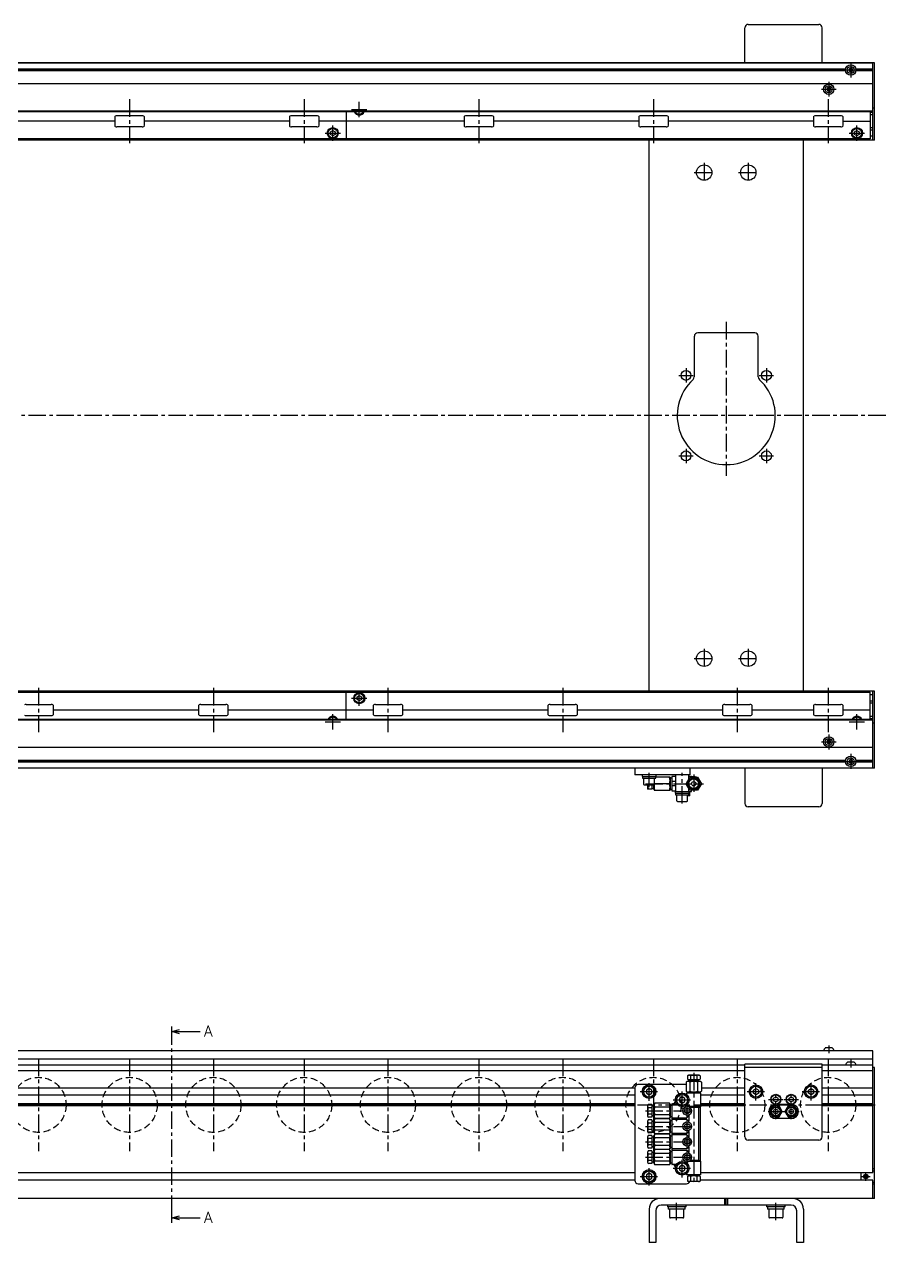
# Model space of a CAD drawing. Extents: x -10 to 4600, y -8 to 1151.
# Drawn here: x 3011 to 3793, y 28 to 1133 of the extents above; entities that cross this region are included whole.
import ezdxf

# ---------------------------------------------------------------- set-up
doc = ezdxf.new("R2010")
doc.units = 0
doc.header["$LTSCALE"] = 0.5
doc.linetypes.add('CENTER', pattern=[50.8, 31.75, -6.35, 6.35, -6.35])
doc.linetypes.add('DASHED', pattern=[19.05, 12.7, -6.35])
for name, color, linetype in [('MSM_CENTER', 1, 'CENTER'), ('MSM_CONTINUOUS', 7, 'CONTINUOUS'), ('MSM_DASHED', 4, 'DASHED'), ('MSM_PART_NUMBER', 7, 'CONTINUOUS')]:
    doc.layers.add(name, color=color, linetype=linetype)
doc.styles.get("Standard").update_dxf_attribs({"font": 'txt.shx', "height": 10, "bigfont": 'bigfont.shx'})

# ---------------------------------------------------------------- blocks, each defined once
blk = doc.blocks.new('*U88')
at = {"layer": 'MSM_PART_NUMBER'}
blk.add_text('A', height=10, dxfattribs=at).set_placement((3174.3, 214.9))
blk = doc.blocks.new('*U89')
at = {"layer": 'MSM_PART_NUMBER'}
blk.add_text('A', height=10, dxfattribs=at).set_placement((3174.3, 45.9))

msp = doc.modelspace()

# ---------------------------------------------------------------- linework, layer by layer
at = {"layer": 'MSM_CENTER'}
for p, q in [((3761.2, 1098.8), (3761.2, 1085.3)), ((3754.5, 1092), (3768, 1092)), ((3734.5, 1074.5), (3748, 1074.5)), ((3741.2, 1081.3), (3741.2, 1067.8)), ((3106.8, 1065.5), (3106.8, 1025.5)), ((3265.2, 1065.5), (3265.2, 1025.5)), ((3315.2, 1049.2), (3315.2, 1063.2)), ((3423.8, 1065.5), (3423.8, 1025.5)), ((3582.2, 1065.5), (3582.2, 1025.5)), ((3740.7, 1065.5), (3740.7, 1025.5)), ((3308.2, 1056.2), (3322.2, 1056.2)), ((3291.2, 1027.7), (3291.2, 1041.7)), ((3766.8, 1027.7), (3766.8, 1041.7)), ((3284.2, 1034.7), (3298.2, 1034.7)), ((3759.7, 1034.7), (3773.8, 1034.7)), ((3628.2, 1007.9), (3628.2, 989.9)), ((3668.2, 1007.9), (3668.2, 989.9)), ((3619.2, 998.9), (3637.2, 998.9)), ((3659.2, 998.9), (3677.2, 998.9)), ((3648.2, 863.4), (3648.2, 723.9)), ((3611.7, 821.4), (3611.7, 808.4)), ((3684.7, 821.4), (3684.7, 808.4)), ((3605.2, 814.9), (3618.2, 814.9)), ((3678.2, 814.9), (3691.2, 814.9)), ((3792.9, 778.4), (359.7, 778.4)), ((3605.2, 741.9), (3618.2, 741.9)), ((3611.7, 748.4), (3611.7, 735.4)), ((3678.2, 741.9), (3691.2, 741.9)), ((3684.7, 748.4), (3684.7, 735.4)), ((3628.2, 566.9), (3628.2, 548.9)), ((3668.2, 566.9), (3668.2, 548.9)), ((3619.2, 557.9), (3637.2, 557.9)), ((3659.2, 557.9), (3677.2, 557.9)), ((3024.2, 531.3), (3024.2, 491.3)), ((3182.8, 531.3), (3182.8, 491.3)), ((3341.2, 531.3), (3341.2, 491.3)), ((3499.8, 531.3), (3499.8, 491.3)), ((3658.2, 531.3), (3658.2, 491.3)), ((3740.7, 531.3), (3740.7, 491.3)), ((3308.2, 522), (3322.2, 522)), ((3315.2, 515), (3315.2, 529)), ((3284.2, 500.5), (3298.2, 500.5)), ((3291.2, 493.5), (3291.2, 507.5)), ((3759.7, 500.5), (3773.8, 500.5)), ((3766.8, 493.5), (3766.8, 507.5)), ((3741.2, 489), (3741.2, 475.5)), ((3734.5, 482.3), (3748, 482.3)), ((3754.5, 464.7), (3768, 464.7)), ((3761.2, 471.5), (3761.2, 458)), ((3578.2, 441.3), (3578.2, 454.4)), ((3608.2, 426.3), (3608.2, 454.4)), ((3574.8, 444.4), (3627.7, 444.4)), ((3618.7, 452.9), (3618.7, 435.9)), ((3145.2, 55), (3145.2, 215)), ((3741.2, 206.8), (3741.2, 200)), ((3024.2, 195), (3024.2, 111)), ((3106.8, 195), (3106.8, 111)), ((3182.8, 195), (3182.8, 111)), ((3265.2, 195), (3265.2, 111)), ((3341.2, 195), (3341.2, 111)), ((3423.8, 195), (3423.8, 111)), ((3499.8, 195), (3499.8, 111)), ((3582.2, 195), (3582.2, 111)), ((3658.2, 195), (3658.2, 111)), ((3740.7, 195), (3740.7, 111)), ((3761.2, 193.8), (3761.2, 187)), ((3618.7, 182), (3618.7, 81.5)), ((3578.2, 156.7), (3578.2, 173.3)), ((3675.2, 156.9), (3675.2, 173.1)), ((3725.2, 156.9), (3725.2, 173.1)), ((3570, 165), (3586.5, 165)), ((3600, 157.5), (3616.5, 157.5)), ((3608.2, 149.2), (3608.2, 165.8)), ((3667.1, 165), (3683.4, 165)), ((3686.7, 158), (3699.8, 158)), ((3693.2, 140), (3693.2, 164.6)), ((3700.7, 158), (3713.8, 158)), ((3707.2, 140), (3707.2, 164.6)), ((3717.1, 165), (3733.4, 165)), ((367.2, 153), (3783.3, 153)), ((3574.8, 147.5), (3618.7, 147.5)), ((3612.8, 141.5), (3612.8, 153.5)), ((3686.2, 147), (3714.3, 147)), ((3574.8, 133.5), (3618.7, 133.5)), ((3612.8, 127.5), (3612.8, 139.5)), ((3612.8, 113.5), (3612.8, 125.5)), ((3574.8, 119.5), (3618.7, 119.5)), ((3612.8, 99.5), (3612.8, 111.5)), ((3574.8, 105.5), (3618.7, 105.5)), ((3608.2, 87.2), (3608.2, 103.8)), ((3578.2, 79.7), (3578.2, 96.3)), ((3600, 95.5), (3616.5, 95.5)), ((3774.9, 84), (3774.9, 92)), ((3570, 88), (3586.5, 88)), ((3770.9, 88), (3778.9, 88)), ((3603.2, 48.4), (3603.2, 64)), ((3693.2, 48.4), (3693.2, 64))]:
    msp.add_line(p, q, dxfattribs=at)
at = {"layer": 'MSM_CONTINUOUS'}
for p, q in [((3665.2, 1098.4), (3665.2, 1130.4)), ((3668.2, 1133.4), (3732.2, 1133.4)), ((3735.2, 1098.4), (3735.2, 1130.4)), ((3782.8, 1098.4), (370.6, 1098.4)), ((3781.2, 1098.3), (372.2, 1098.3)), ((3781.2, 1028.4), (3781.2, 1098.4)), ((3782.8, 1028.4), (3782.8, 1098.4)), ((3756.6, 1092.9), (396.9, 1092.9)), ((3756.6, 1091.2), (396.9, 1091.2)), ((3756.5, 1092), (397, 1092)), ((3761.2, 1093.8), (3759.7, 1092.9)), ((3759.7, 1092.9), (3759.7, 1091.2)), ((3759.7, 1091.2), (3761.2, 1090.3)), ((3762.8, 1092.9), (3761.2, 1093.8)), ((3761.2, 1090.3), (3762.8, 1091.2)), ((3762.8, 1091.2), (3762.8, 1092.9)), ((3781.2, 1092.9), (3765.9, 1092.9)), ((3781.2, 1091.2), (3765.9, 1091.2)), ((3781.2, 1092), (3766, 1092)), ((3781.2, 1079.5), (372.2, 1079.5)), ((3740.4, 1076), (3739.5, 1074.5)), ((3739.5, 1074.5), (3740.4, 1073)), ((3740.4, 1076), (3742.1, 1076)), ((3740.4, 1073), (3742.1, 1073)), ((3743, 1074.5), (3742.1, 1076)), ((3742.1, 1073), (3743, 1074.5)), ((3781.2, 1054.1), (372.2, 1054.1)), ((3781.2, 1054.5), (422.2, 1054.5)), ((3118.2, 1050.5), (3095.3, 1050.5)), ((3276.7, 1050.5), (3253.8, 1050.5)), ((3303.2, 1054.1), (3303.2, 1029.4)), ((3315.2, 1053.9), (3314.9, 1054.1)), ((3315.6, 1054.1), (3315.2, 1053.9)), ((3435.2, 1050.5), (3412.3, 1050.5)), ((3593.7, 1050.5), (3570.8, 1050.5)), ((3752.2, 1050.5), (3729.3, 1050.5)), ((3778.8, 1054.1), (3778.8, 1029.4)), ((3781.2, 1053.4), (3778.8, 1053.4)), ((3781.2, 1051.4), (3778.8, 1051.4)), ((3782.8, 1057.4), (3781.2, 1057.4)), ((3093.3, 1045.5), (2961.7, 1045.5)), ((3093.3, 1049.5), (3093.3, 1041.5)), ((3118.2, 1040.5), (3095.3, 1040.5)), ((3120.2, 1041.5), (3120.2, 1049.5)), ((3251.8, 1045.5), (3120.2, 1045.5)), ((3251.8, 1049.5), (3251.8, 1041.5)), ((3276.7, 1040.5), (3253.8, 1040.5)), ((3278.7, 1041.5), (3278.7, 1049.5)), ((3410.3, 1045.5), (3278.7, 1045.5)), ((3410.3, 1049.5), (3410.3, 1041.5)), ((3435.2, 1040.5), (3412.3, 1040.5)), ((3437.2, 1041.5), (3437.2, 1049.5)), ((3568.8, 1045.5), (3437.2, 1045.5)), ((3568.8, 1049.5), (3568.8, 1041.5)), ((3593.7, 1040.5), (3570.8, 1040.5)), ((3595.7, 1041.5), (3595.7, 1049.5)), ((3727.3, 1045.5), (3595.7, 1045.5)), ((3727.3, 1049.5), (3727.3, 1041.5)), ((3752.2, 1040.5), (3729.3, 1040.5)), ((3754.2, 1041.5), (3754.2, 1049.5)), ((3754.2, 1045.5), (3778.8, 1045.5)), ((3781.2, 1039.4), (3778.8, 1039.4)), ((3778.8, 1029.4), (450.2, 1029.4)), ((3782.8, 1028.4), (450.2, 1028.4)), ((3289.2, 1035.9), (3291.2, 1037.1)), ((3289.2, 1033.6), (3289.2, 1035.9)), ((3291.2, 1032.4), (3289.2, 1033.6)), ((3291.2, 1037.1), (3293.2, 1035.9)), ((3293.2, 1033.6), (3291.2, 1032.4)), ((3293.2, 1035.9), (3293.2, 1033.6)), ((3578.2, 528.4), (3578.2, 1028.4)), ((3718.2, 528.4), (3718.2, 1028.4)), ((3764.7, 1035.9), (3766.8, 1037.1)), ((3764.7, 1033.6), (3764.7, 1035.9)), ((3766.8, 1032.4), (3764.7, 1033.6)), ((3766.8, 1037.1), (3768.7, 1035.9)), ((3768.7, 1033.6), (3766.8, 1032.4)), ((3768.7, 1035.9), (3768.7, 1033.6)), ((3781.2, 1037.4), (3778.8, 1037.4)), ((3781.2, 1031.9), (3778.8, 1031.9)), ((3674.2, 853.4), (3622.3, 853.4)), ((3619.2, 850.4), (3619.2, 813.5)), ((3677.2, 813.5), (3677.2, 850.4)), ((3782.8, 528.4), (450.2, 528.4)), ((450.2, 527.4), (3778.8, 527.4)), ((3303.2, 502.6), (3303.2, 527.4)), ((3313.2, 523.2), (3315.2, 524.4)), ((3313.2, 520.9), (3313.2, 523.2)), ((3315.2, 519.7), (3313.2, 520.9)), ((3315.2, 524.4), (3317.2, 523.2)), ((3317.2, 520.9), (3315.2, 519.7)), ((3317.2, 523.2), (3317.2, 520.9)), ((3778.8, 502.6), (3778.8, 527.4)), ((3781.2, 524.9), (3778.8, 524.9)), ((3781.2, 458.4), (3781.2, 528.4)), ((3782.8, 458.4), (3782.8, 528.4)), ((3012.8, 516.3), (3035.7, 516.3)), ((3037.7, 507.3), (3037.7, 515.3)), ((3037.7, 511.3), (3169.3, 511.3)), ((3169.3, 515.3), (3169.3, 507.3)), ((3171.3, 516.3), (3194.2, 516.3)), ((3196.2, 507.3), (3196.2, 515.3)), ((3196.2, 511.3), (3327.8, 511.3)), ((3327.8, 515.3), (3327.8, 507.3)), ((3329.8, 516.3), (3352.7, 516.3)), ((3354.7, 507.3), (3354.7, 515.3)), ((3354.7, 511.3), (3486.3, 511.3)), ((3486.3, 515.3), (3486.3, 507.3)), ((3488.3, 516.3), (3511.2, 516.3)), ((3513.2, 507.3), (3513.2, 515.3)), ((3513.2, 511.3), (3644.8, 511.3)), ((3644.8, 515.3), (3644.8, 507.3)), ((3646.8, 516.3), (3669.7, 516.3)), ((3671.7, 507.3), (3671.7, 515.3)), ((3671.7, 511.3), (3727.3, 511.3)), ((3727.3, 515.3), (3727.3, 507.3)), ((3729.3, 516.3), (3752.2, 516.3)), ((3754.2, 507.3), (3754.2, 515.3)), ((3754.2, 511.3), (3778.8, 511.3)), ((3781.2, 519.4), (3778.8, 519.4)), ((3781.2, 517.4), (3778.8, 517.4)), ((3781.2, 502.6), (372.2, 502.6)), ((3781.2, 502.2), (422.2, 502.2)), ((3012.8, 506.3), (3035.7, 506.3)), ((3171.3, 506.3), (3194.2, 506.3)), ((3290.9, 502.6), (3291.2, 502.9)), ((3291.2, 502.9), (3291.6, 502.6)), ((3329.8, 506.3), (3352.7, 506.3)), ((3488.3, 506.3), (3511.2, 506.3)), ((3646.8, 506.3), (3669.7, 506.3)), ((3729.3, 506.3), (3752.2, 506.3)), ((3766.4, 502.6), (3766.8, 502.9)), ((3766.8, 502.9), (3767.1, 502.6)), ((3781.2, 505.4), (3778.8, 505.4)), ((3781.2, 503.4), (3778.8, 503.4)), ((3782.8, 499.4), (3781.2, 499.4)), ((3781.2, 477.2), (372.2, 477.2)), ((3740.4, 483.8), (3739.5, 482.3)), ((3739.5, 482.3), (3740.4, 480.8)), ((3742.1, 483.8), (3740.4, 483.8)), ((3742.1, 480.8), (3740.4, 480.8)), ((3743, 482.3), (3742.1, 483.8)), ((3742.1, 480.8), (3743, 482.3)), ((3756.6, 465.6), (396.9, 465.6)), ((3756.5, 464.7), (397, 464.7)), ((3761.2, 466.5), (3759.7, 465.6)), ((3759.7, 465.6), (3759.7, 463.9)), ((3762.8, 465.6), (3761.2, 466.5)), ((3762.8, 463.9), (3762.8, 465.6)), ((3781.2, 465.6), (3765.9, 465.6)), ((3781.2, 464.7), (3766, 464.7)), ((3782.8, 458.4), (370.6, 458.4)), ((3781.2, 458.4), (372.2, 458.4)), ((3756.6, 463.9), (396.9, 463.9)), ((3565.2, 458.4), (3565.2, 452.4)), ((3615.2, 458.4), (3615.2, 452.4)), ((3665.2, 458.4), (3665.2, 426.4)), ((3735.2, 458.4), (3735.2, 426.4)), ((3759.7, 463.9), (3761.2, 463)), ((3761.2, 463), (3762.8, 463.9)), ((3781.2, 463.9), (3765.9, 463.9)), ((3615.2, 452.4), (3565.2, 452.4)), ((3572, 452.4), (3572, 450.8)), ((3572, 450.8), (3584.5, 450.8)), ((3572.2, 450.8), (3572.2, 449.3)), ((3572.2, 449.3), (3584.4, 449.3)), ((3573.2, 449.3), (3573.2, 443.8)), ((3573.8, 443.3), (3582.7, 443.3)), ((3576.8, 443.3), (3576.8, 440)), ((3580.8, 443.3), (3580.8, 439.4)), ((3582.2, 443.3), (3582.2, 439.4)), ((3582.7, 443.3), (3582.7, 438.4)), ((3583.2, 443.8), (3583.2, 449.3)), ((3596.7, 444.4), (3583.3, 444.4)), ((3584.4, 449.3), (3584.4, 450.8)), ((3597.2, 450.4), (3584.4, 450.4)), ((3584.5, 450.8), (3584.5, 452.4)), ((3597.2, 450.4), (3597.2, 438.4)), ((3598.8, 449.4), (3597.2, 449.4)), ((3602.2, 450.9), (3598.8, 450.9)), ((3598.8, 450.9), (3598.8, 437.9)), ((3602.2, 446.4), (3598.8, 446.4)), ((3602.2, 442.4), (3598.8, 442.4)), ((3602.2, 452.4), (3602.2, 437.4)), ((3611.8, 444.4), (3615.3, 450.4)), ((3615.3, 438.4), (3611.8, 444.4)), ((3613, 444.4), (3615.9, 449.4)), ((3615.9, 439.4), (3613, 444.4)), ((3614.2, 448.6), (3614.2, 452.4)), ((3614.2, 451.4), (3616.8, 451.4)), ((3615.3, 450.4), (3622.2, 450.4)), ((3615.9, 449.4), (3621.6, 449.4)), ((3616.8, 450.6), (3616.8, 451.4)), ((3621.6, 449.4), (3624.5, 444.4)), ((3624.5, 444.4), (3621.6, 439.4)), ((3622.2, 450.4), (3625.7, 444.4)), ((3625.7, 444.4), (3622.2, 438.4)), ((3580.8, 439.4), (3576.9, 439.4)), ((3580.8, 440.1), (3582.2, 440.1)), ((3582.2, 439.4), (3582.7, 439.4)), ((3582.7, 438.4), (3597.2, 438.4)), ((3597.2, 439.4), (3598.8, 439.4)), ((3598.8, 437.9), (3602.2, 437.9)), ((3602, 437.4), (3616.8, 437.4)), ((3602, 437.4), (3602, 435.8)), ((3602, 435.8), (3614.5, 435.8)), ((3602.2, 435.8), (3602.2, 434.3)), ((3602.2, 434.3), (3614.4, 434.3)), ((3603.2, 434.3), (3603.2, 428.9)), ((3613.2, 428.9), (3613.2, 434.3)), ((3615.2, 433.4), (3613.2, 433.4)), ((3614.2, 437.4), (3614.2, 440.2)), ((3614.4, 434.3), (3614.4, 435.8)), ((3614.5, 435.8), (3614.5, 437.4)), ((3614.5, 436.4), (3614.7, 436.4)), ((3614.7, 433.4), (3614.7, 436.4)), ((3615.2, 433.4), (3615.2, 437.4)), ((3622.2, 438.4), (3615.3, 438.4)), ((3621.6, 439.4), (3615.9, 439.4)), ((3616.8, 437.4), (3616.8, 438.4)), ((3603.9, 428.3), (3612.6, 428.3)), ((3732.2, 423.4), (3668.2, 423.4)), ((3145.2, 215), (3145.2, 224)), ((3145.2, 219.5), (3152.2, 221.4)), ((3145.2, 219.5), (3170.9, 219.5)), ((3152.2, 217.6), (3145.2, 219.5)), ((3781.2, 202), (372.2, 202)), ((3744.4, 204.8), (3738.1, 204.8)), ((3781.2, 91.3), (3781.2, 202)), ((3781.2, 194.6), (674.4, 194.6)), ((3665.2, 189), (676.6, 189)), ((3735.2, 190), (3665.2, 190)), ((3665.2, 124), (3665.2, 190)), ((3735.2, 124), (3735.2, 190)), ((3781.2, 189), (3735.2, 189)), ((3764.4, 191.8), (3758.1, 191.8)), ((3665.2, 184), (678.6, 184)), ((3613, 179.2), (3613, 176.3)), ((3623.2, 180), (3614.4, 180)), ((3615.9, 179.2), (3615.9, 176.3)), ((3621.6, 179.2), (3621.6, 176.3)), ((3624.5, 179.2), (3624.5, 176.3)), ((3735.2, 187), (3665.2, 187)), ((3781.2, 184), (3735.2, 184)), ((3782.8, 187), (3781.2, 187)), ((3782.8, 68), (3782.8, 187)), ((3565.2, 168.3), (667.2, 168.3)), ((3565.2, 168.5), (3565.2, 84.5)), ((3611.8, 171.5), (3568.2, 171.5)), ((3578.2, 167.9), (3575.7, 166.4)), ((3575.7, 166.4), (3575.7, 163.6)), ((3580.8, 166.4), (3578.2, 167.9)), ((3580.8, 163.6), (3580.8, 166.4)), ((3611.8, 173.5), (3611.8, 165.5)), ((3624, 174.5), (3613.5, 174.5)), ((3614.5, 176), (3614.5, 174.5)), ((3614.5, 176), (3623, 176)), ((3615.3, 173.5), (3615.3, 165.5)), ((3622.2, 173.5), (3622.2, 165.5)), ((3623, 174.5), (3623, 176)), ((3625.7, 173.5), (3625.7, 165.5)), ((3665.2, 168.3), (3625.7, 168.3)), ((3672.8, 166.4), (3675.2, 167.9)), ((3672.8, 163.6), (3672.8, 166.4)), ((3675.2, 167.9), (3677.8, 166.4)), ((3677.8, 163.6), (3677.8, 166.4)), ((3722.8, 166.4), (3725.2, 167.9)), ((3722.8, 163.6), (3722.8, 166.4)), ((3725.2, 167.9), (3727.8, 166.4)), ((3727.8, 163.6), (3727.8, 166.4)), ((3781.2, 168.3), (3735.2, 168.3)), ((3565.2, 161.8), (682.2, 161.8)), ((3575.7, 163.6), (3578.2, 162.1)), ((3578.2, 162.1), (3580.8, 163.6)), ((3608.2, 160.4), (3605.8, 158.9)), ((3605.8, 158.9), (3605.8, 156.1)), ((3605.8, 156.1), (3608.2, 154.6)), ((3610.7, 158.9), (3608.2, 160.4)), ((3608.2, 154.6), (3610.7, 156.1)), ((3610.7, 156.1), (3610.7, 158.9)), ((3612.2, 163.5), (3612.2, 162.3)), ((3625.2, 163.5), (3612.2, 163.5)), ((3624, 164.5), (3613.5, 164.5)), ((3613.8, 164.5), (3613.8, 163.5)), ((3623.8, 163.5), (3623.8, 164.5)), ((3625.2, 151.5), (3625.2, 163.5)), ((3665.2, 161.8), (3625.2, 161.8)), ((3675.2, 162.1), (3672.8, 163.6)), ((3677.8, 163.6), (3675.2, 162.1)), ((3691.2, 159.2), (3693.2, 160.3)), ((3691.2, 156.8), (3691.2, 159.2)), ((3693.2, 155.7), (3691.2, 156.8)), ((3693.2, 160.3), (3695.2, 159.2)), ((3695.2, 156.8), (3693.2, 155.7)), ((3695.2, 156.8), (3695.2, 159.2)), ((3705.2, 159.2), (3707.2, 160.3)), ((3705.2, 156.8), (3705.2, 159.2)), ((3707.2, 155.7), (3705.2, 156.8)), ((3707.2, 160.3), (3709.2, 159.2)), ((3709.2, 156.8), (3707.2, 155.7)), ((3709.2, 156.8), (3709.2, 159.2)), ((3725.2, 162.1), (3722.8, 163.6)), ((3727.8, 163.6), (3725.2, 162.1)), ((3781.2, 161.8), (3735.2, 161.8)), ((3565.2, 153.9), (682.2, 153.9)), ((3565.2, 153), (682.2, 153)), ((3565.2, 152.1), (682.2, 152.1)), ((3576.8, 151.9), (3576.8, 143.1)), ((3580.8, 153.3), (3577.5, 153.3)), ((3580.8, 150.4), (3577.5, 150.4)), ((3580.8, 144.6), (3577.5, 144.6)), ((3580.8, 153.3), (3580.8, 141.7)), ((3582.2, 151.8), (3580.8, 151.8)), ((3582.7, 152.5), (3582.2, 152.5)), ((3582.2, 152.5), (3582.2, 142.5)), ((3583.3, 154.4), (3582.7, 153.5)), ((3582.7, 153.5), (3582.7, 141.5)), ((3596.7, 154.4), (3583.3, 154.4)), ((3596.7, 151), (3583.3, 151)), ((3596.7, 144), (3583.3, 144)), ((3597.2, 153.5), (3596.7, 154.4)), ((3597.2, 153.5), (3597.2, 141.5)), ((3598.8, 152.5), (3597.2, 152.5)), ((3598.8, 154), (3598.8, 99)), ((3599.2, 154), (3598.8, 154)), ((3603.3, 153.7), (3598.8, 153.7)), ((3614.7, 149), (3610.7, 149)), ((3610.7, 146), (3614.7, 146)), ((3612.5, 153), (3612.5, 151.5)), ((3613.6, 151.5), (3613.8, 151.4)), ((3625.2, 151.5), (3613.6, 151.5)), ((3614.6, 143.9), (3614.2, 142.9)), ((3623.3, 150.6), (3615.2, 150.6)), ((3623.3, 150.6), (3624.8, 151.4)), ((3623.3, 102.4), (3623.3, 150.6)), ((3624.8, 151.2), (3625.2, 151.5)), ((3624.8, 101.6), (3624.8, 151.4)), ((3665.2, 153.9), (3625.2, 153.9)), ((3665.2, 153), (3625.2, 153)), ((3665.2, 152.1), (3625.2, 152.1)), ((3690.3, 152), (3687.4, 147)), ((3687.4, 147), (3690.3, 142)), ((3687.8, 150.5), (3687.8, 147.5)), ((3687.8, 146.5), (3687.8, 143.5)), ((3688.6, 147), (3690.9, 151)), ((3690.9, 143), (3688.6, 147)), ((3696.2, 152), (3690.3, 152)), ((3690.9, 151), (3695.6, 151)), ((3694.2, 153.5), (3706.3, 153.5)), ((3695.6, 151), (3697.9, 147)), ((3697.9, 147), (3695.6, 143)), ((3699.1, 147), (3696.2, 152)), ((3696.2, 142), (3699.1, 147)), ((3704.3, 152), (3701.4, 147)), ((3701.4, 147), (3704.3, 142)), ((3702.6, 147), (3704.9, 151)), ((3704.9, 143), (3702.6, 147)), ((3710.2, 152), (3704.3, 152)), ((3704.9, 151), (3709.6, 151)), ((3709.6, 151), (3711.9, 147)), ((3711.9, 147), (3709.6, 143)), ((3713.1, 147), (3710.2, 152)), ((3710.2, 142), (3713.1, 147)), ((3712.8, 147.5), (3712.8, 150.5)), ((3712.8, 149.8), (3713, 150)), ((3713.1, 149.8), (3712.8, 149.5)), ((3712.8, 143.5), (3712.8, 146.5)), ((3781.2, 153.9), (3735.2, 153.9)), ((3781.2, 153), (3735.2, 153)), ((3781.2, 152.1), (3735.2, 152.1)), ((3576.8, 137.9), (3576.8, 129.1)), ((3580.8, 141.7), (3577.5, 141.7)), ((3580.8, 139.3), (3577.5, 139.3)), ((3580.8, 136.4), (3577.5, 136.4)), ((3580.8, 143.3), (3582.2, 143.3)), ((3580.8, 139.3), (3580.8, 127.7)), ((3582.2, 137.8), (3580.8, 137.8)), ((3582.2, 142.5), (3582.7, 142.5)), ((3582.7, 138.5), (3582.2, 138.5)), ((3582.2, 138.5), (3582.2, 128.5)), ((3582.7, 141.5), (3583.3, 140.6)), ((3583.3, 140.4), (3582.7, 139.5)), ((3582.7, 139.5), (3582.7, 127.5)), ((3596.7, 140.6), (3583.3, 140.6)), ((3596.7, 140.4), (3583.3, 140.4)), ((3596.7, 137), (3583.3, 137)), ((3596.7, 140.6), (3597.2, 141.5)), ((3597.2, 139.5), (3596.7, 140.4)), ((3597.2, 142.5), (3598.8, 142.5)), ((3597.2, 139.5), (3597.2, 127.5)), ((3598.8, 138.5), (3597.2, 138.5)), ((3598.8, 141.3), (3612.5, 141.3)), ((3612.5, 139.7), (3598.8, 139.7)), ((3614.7, 135), (3610.7, 135)), ((3612.5, 143.5), (3612.5, 141.3)), ((3612.5, 139.7), (3612.5, 137.5)), ((3614.2, 142.9), (3614.2, 138.1)), ((3690.3, 142), (3696.2, 142)), ((3695.6, 143), (3690.9, 143)), ((3707.2, 140.5), (3693.2, 140.5)), ((3704.3, 142), (3710.2, 142)), ((3709.6, 143), (3704.9, 143)), ((3576.8, 123.9), (3576.8, 115.1)), ((3580.8, 130.6), (3577.5, 130.6)), ((3580.8, 127.7), (3577.5, 127.7)), ((3580.8, 125.3), (3577.5, 125.3)), ((3580.8, 122.4), (3577.5, 122.4)), ((3580.8, 129.3), (3582.2, 129.3)), ((3580.8, 125.3), (3580.8, 113.7)), ((3582.2, 123.8), (3580.8, 123.8)), ((3582.2, 128.5), (3582.7, 128.5)), ((3582.7, 124.5), (3582.2, 124.5)), ((3582.2, 124.5), (3582.2, 114.5)), ((3582.7, 127.5), (3583.3, 126.6)), ((3583.3, 126.4), (3582.7, 125.5)), ((3582.7, 125.5), (3582.7, 113.5)), ((3596.7, 130), (3583.3, 130)), ((3596.7, 126.6), (3583.3, 126.6)), ((3596.7, 126.4), (3583.3, 126.4)), ((3596.7, 123), (3583.3, 123)), ((3596.7, 126.6), (3597.2, 127.5)), ((3597.2, 125.5), (3596.7, 126.4)), ((3597.2, 128.5), (3598.8, 128.5)), ((3597.2, 125.5), (3597.2, 113.5)), ((3598.8, 124.5), (3597.2, 124.5)), ((3598.8, 127.3), (3612.5, 127.3)), ((3612.5, 125.7), (3598.8, 125.7)), ((3610.7, 132), (3614.7, 132)), ((3612.5, 129.5), (3612.5, 127.3)), ((3612.5, 125.7), (3612.5, 123.5)), ((3614.2, 128.9), (3614.2, 124.1)), ((3580.8, 116.6), (3577.5, 116.6)), ((3580.8, 113.7), (3577.5, 113.7)), ((3580.8, 111.3), (3577.5, 111.3)), ((3580.8, 115.3), (3582.2, 115.3)), ((3580.8, 111.3), (3580.8, 99.7)), ((3582.2, 114.5), (3582.7, 114.5)), ((3582.7, 113.5), (3583.3, 112.6)), ((3583.3, 112.4), (3582.7, 111.5)), ((3582.7, 111.5), (3582.7, 99.5)), ((3596.7, 116), (3583.3, 116)), ((3596.7, 112.6), (3583.3, 112.6)), ((3596.7, 112.4), (3583.3, 112.4)), ((3596.7, 112.6), (3597.2, 113.5)), ((3597.2, 111.5), (3596.7, 112.4)), ((3597.2, 114.5), (3598.8, 114.5)), ((3597.2, 111.5), (3597.2, 99.5)), ((3598.8, 113.3), (3612.5, 113.3)), ((3612.5, 111.7), (3598.8, 111.7)), ((3614.7, 121), (3610.7, 121)), ((3610.7, 118), (3614.7, 118)), ((3612.5, 115.5), (3612.5, 113.3)), ((3612.5, 111.7), (3612.5, 109.5)), ((3614.2, 114.9), (3614.2, 110.1)), ((3732.2, 121), (3668.2, 121)), ((3576.8, 109.9), (3576.8, 101.1)), ((3580.8, 108.4), (3577.5, 108.4)), ((3580.8, 102.6), (3577.5, 102.6)), ((3580.8, 99.7), (3577.5, 99.7)), ((3582.2, 109.8), (3580.8, 109.8)), ((3580.8, 101.3), (3582.2, 101.3)), ((3582.7, 110.5), (3582.2, 110.5)), ((3582.2, 110.5), (3582.2, 100.5)), ((3582.2, 100.5), (3582.7, 100.5)), ((3582.7, 99.5), (3583.3, 98.6)), ((3596.7, 109), (3583.3, 109)), ((3596.7, 102), (3583.3, 102)), ((3596.7, 98.6), (3597.2, 99.5)), ((3598.8, 110.5), (3597.2, 110.5)), ((3597.2, 100.5), (3598.8, 100.5)), ((3614.7, 107), (3610.7, 107)), ((3610.7, 104), (3614.7, 104)), ((3612.5, 101.5), (3612.5, 100)), ((3613.6, 101.5), (3613.8, 101.6)), ((3625.2, 101.5), (3613.6, 101.5)), ((3623.3, 102.4), (3615.2, 102.4)), ((3624.8, 101.6), (3623.3, 102.4)), ((3625.2, 101.5), (3624.8, 101.8)), ((3625.2, 89.5), (3625.2, 101.5)), ((3565.2, 91.3), (682.2, 91.3)), ((3578.2, 90.9), (3575.7, 89.4)), ((3575.7, 89.4), (3575.7, 86.6)), ((3580.8, 89.4), (3578.2, 90.9)), ((3580.8, 86.6), (3580.8, 89.4)), ((3596.7, 98.6), (3583.3, 98.6)), ((3598.8, 99.3), (3603.3, 99.3)), ((3598.8, 99), (3599.2, 99)), ((3608.2, 98.4), (3605.8, 96.9)), ((3605.8, 96.9), (3605.8, 94.1)), ((3605.8, 94.1), (3608.2, 92.6)), ((3610.7, 96.9), (3608.2, 98.4)), ((3608.2, 92.6), (3610.7, 94.1)), ((3610.7, 94.1), (3610.7, 96.9)), ((3612.2, 90.7), (3612.2, 89.5)), ((3625.2, 89.5), (3612.2, 89.5)), ((3613.8, 88.5), (3613, 88.1)), ((3613.8, 89.5), (3613.8, 88.5)), ((3623.8, 88.5), (3613.8, 88.5)), ((3623.8, 88.5), (3623.8, 89.5)), ((3624.5, 88.1), (3623.8, 88.5)), ((3781.2, 91.3), (3625.2, 91.3)), ((3770.2, 90), (3770.2, 86)), ((3774.3, 89), (3773.7, 88)), ((3775.4, 89), (3774.3, 89)), ((3776, 88), (3775.4, 89)), ((3782.8, 95), (3781.2, 95)), ((3781.2, 93), (3782.8, 93)), ((3565.2, 84.8), (679.7, 84.8)), ((3568.2, 81.5), (3612.2, 81.5)), ((3575.7, 86.6), (3578.2, 85.1)), ((3578.2, 85.1), (3580.8, 86.6)), ((3613, 88.1), (3613, 83.9)), ((3613, 83.9), (3613.8, 83.5)), ((3623.8, 83.5), (3613.8, 83.5)), ((3615.9, 88.1), (3615.9, 83.9)), ((3621.6, 88.1), (3621.6, 83.9)), ((3623.8, 83.5), (3624.5, 83.9)), ((3624.5, 88.1), (3624.5, 83.9)), ((3781.2, 84.8), (3624.5, 84.8)), ((3773.7, 88), (3774.3, 87)), ((3774.3, 87), (3775.4, 87)), ((3775.4, 87), (3776, 88)), ((3781.2, 68), (3781.2, 84.8)), ((3781.2, 83), (3782.8, 83)), ((3782.8, 81), (3781.2, 81)), ((3782.8, 68), (472.2, 68)), ((3646.8, 62), (3646.8, 68)), ((3648.2, 62), (3648.2, 68)), ((3649.8, 62), (3649.8, 68)), ((3578.2, 58.5), (3578.2, 28)), ((3584.2, 57), (3584.2, 28)), ((3707.2, 62), (3589.2, 62)), ((3594.8, 62), (3594.8, 60.4)), ((3611.7, 60.4), (3594.8, 60.4)), ((3595.6, 60.4), (3595.6, 58.4)), ((3610.9, 58.4), (3595.6, 58.4)), ((3596.8, 58.4), (3596.8, 51.2)), ((3609.8, 51.2), (3609.8, 58.4)), ((3610.9, 58.4), (3610.9, 60.4)), ((3611.7, 60.4), (3611.7, 62)), ((3684.7, 62), (3684.7, 60.4)), ((3701.8, 60.4), (3684.7, 60.4)), ((3685.6, 60.4), (3685.6, 58.4)), ((3700.9, 58.4), (3685.6, 58.4)), ((3686.8, 58.4), (3686.8, 51.2)), ((3699.8, 51.2), (3699.8, 58.4)), ((3700.9, 58.4), (3700.9, 60.4)), ((3701.8, 60.4), (3701.8, 62)), ((3712.2, 28), (3712.2, 57)), ((3718.2, 58.5), (3718.2, 28)), ((3145.2, 46), (3145.2, 55)), ((3145.2, 50.5), (3152.2, 52.4)), ((3152.2, 48.6), (3145.2, 50.5)), ((3145.2, 50.5), (3170.9, 50.5)), ((3608.9, 50.4), (3597.6, 50.4)), ((3698.9, 50.4), (3687.6, 50.4)), ((3584.2, 28), (3578.2, 28)), ((3718.2, 28), (3712.2, 28))]:
    msp.add_line(p, q, dxfattribs=at)
for centre, radius in [((3761.2, 1092), 4.75), ((3761.2, 1092), 3.13), ((3741.2, 1074.5), 4.75), ((3741.2, 1074.5), 3.13), ((3291.2, 1034.7), 5), ((3766.8, 1034.7), 5), ((3291.2, 1034.7), 4.25), ((3766.8, 1034.7), 4.25), ((3628.2, 998.9), 7), ((3668.2, 998.9), 7), ((3611.7, 814.9), 4.5), ((3684.7, 814.9), 4.5), ((3611.7, 741.9), 4.5), ((3684.7, 741.9), 4.5), ((3628.2, 557.9), 7), ((3668.2, 557.9), 7), ((3315.2, 522), 5), ((3315.2, 522), 4.25), ((3741.2, 482.3), 4.75), ((3741.2, 482.3), 3.13), ((3761.2, 464.7), 4.75), ((3761.2, 464.7), 3.13), ((3618.7, 444.4), 4.4), ((3618.7, 444.4), 2), ((3578.2, 165), 6.25), ((3578.2, 165), 6.1), ((3578.2, 165), 5), ((3675.2, 165), 6.1), ((3675.2, 165), 5), ((3725.2, 165), 6.1), ((3725.2, 165), 5), ((3608.2, 157.5), 6.25), ((3608.2, 157.5), 6.1), ((3608.2, 157.5), 5), ((3693.2, 158), 4.6), ((3693.2, 158), 4.25), ((3707.2, 158), 4.6), ((3707.2, 158), 4.25), ((3612.8, 147.5), 4), ((3612.8, 147.5), 2.5), ((3693.2, 147), 3.9), ((3693.2, 147), 2), ((3707.2, 147), 3.9), ((3707.2, 147), 2), ((3612.8, 133.5), 4), ((3612.8, 133.5), 2.5), ((3612.8, 119.5), 4), ((3612.8, 119.5), 2.5), ((3608.2, 95.5), 6.25), ((3608.2, 95.5), 6.1), ((3608.2, 95.5), 5), ((3612.8, 105.5), 4), ((3612.8, 105.5), 2.5), ((3578.2, 88), 6.25), ((3578.2, 88), 6.1), ((3578.2, 88), 5), ((3774.9, 88), 2), ((3774.9, 88), 1.6)]:
    msp.add_circle(centre, radius, dxfattribs=at)
for centre, radius, start, end in [((3668.2, 1130.4), 3, 90, 180), ((3732.2, 1130.4), 3, 0, 90), ((3094.2, 1049.4), 0.882, 115.5328, 172.1027), ((3095.3, 1047.1), 3.41, 89.6687, 115.2454), ((3118.2, 1047.1), 3.41, 64.7546, 90.3313), ((3119.3, 1049.4), 0.882, 7.8973, 64.4672), ((3252.7, 1049.4), 0.882, 115.5328, 172.1027), ((3253.8, 1047.1), 3.41, 89.6687, 115.2454), ((3276.7, 1047.1), 3.41, 64.7546, 90.3313), ((3277.8, 1049.4), 0.882, 7.8973, 64.4672), ((3315.2, 1056.2), 5, 204.8346, 335.1654), ((3315.2, 1056.2), 4.25, 209.6116, 330.3884), ((3411.2, 1049.4), 0.882, 115.5328, 172.1027), ((3412.3, 1047.1), 3.41, 89.6687, 115.2454), ((3435.2, 1047.1), 3.41, 64.7546, 90.3313), ((3436.3, 1049.4), 0.882, 7.8973, 64.4672), ((3569.7, 1049.4), 0.882, 115.5328, 172.1027), ((3570.8, 1047.1), 3.41, 89.6687, 115.2454), ((3593.7, 1047.1), 3.41, 64.7546, 90.3313), ((3594.8, 1049.4), 0.882, 7.8973, 64.4672), ((3728.2, 1049.4), 0.882, 115.5328, 172.1027), ((3729.3, 1047.1), 3.41, 89.6687, 115.2454), ((3752.2, 1047.1), 3.41, 64.7546, 90.3313), ((3753.3, 1049.4), 0.882, 7.8973, 64.4672), ((3094.2, 1041.6), 0.882, 187.8973, 244.4672), ((3095.3, 1043.9), 3.41, 244.7546, 270.3313), ((3118.2, 1043.9), 3.41, 269.6687, 295.2454), ((3119.3, 1041.6), 0.882, 295.5328, 352.1027), ((3252.7, 1041.6), 0.882, 187.8973, 244.4672), ((3253.8, 1043.9), 3.41, 244.7546, 270.3313), ((3276.7, 1043.9), 3.41, 269.6687, 295.2454), ((3277.8, 1041.6), 0.882, 295.5328, 352.1027), ((3411.2, 1041.6), 0.882, 187.8973, 244.4672), ((3412.3, 1043.9), 3.41, 244.7546, 270.3313), ((3435.2, 1043.9), 3.41, 269.6687, 295.2454), ((3436.3, 1041.6), 0.882, 295.5328, 352.1027), ((3569.7, 1041.6), 0.882, 187.8973, 244.4672), ((3570.8, 1043.9), 3.41, 244.7546, 270.3313), ((3593.7, 1043.9), 3.41, 269.6687, 295.2454), ((3594.8, 1041.6), 0.882, 295.5328, 352.1027), ((3728.2, 1041.6), 0.882, 187.8973, 244.4672), ((3729.3, 1043.9), 3.41, 244.7546, 270.3313), ((3752.2, 1043.9), 3.41, 269.6687, 295.2454), ((3753.3, 1041.6), 0.882, 295.5328, 352.1027), ((3622.3, 850.4), 3, 90, 180), ((3674.2, 850.4), 3, 0, 90), ((3648.2, 778.4), 44.5, 132.3521, 47.6479), ((3616.2, 813.5), 3, 312.3521, 360), ((3680.3, 813.5), 3, 180, 227.6479), ((3012.8, 512.9), 3.41, 89.6687, 115.2454), ((3035.7, 512.9), 3.41, 64.7546, 90.3313), ((3036.8, 515.2), 0.882, 7.8973, 64.4672), ((3170.2, 515.2), 0.882, 115.5328, 172.1027), ((3171.3, 512.9), 3.41, 89.6687, 115.2454), ((3194.2, 512.9), 3.41, 64.7546, 90.3313), ((3195.3, 515.2), 0.882, 7.8973, 64.4672), ((3328.7, 515.2), 0.882, 115.5328, 172.1027), ((3329.8, 512.9), 3.41, 89.6687, 115.2454), ((3352.7, 512.9), 3.41, 64.7546, 90.3313), ((3353.8, 515.2), 0.882, 7.8973, 64.4672), ((3487.2, 515.2), 0.882, 115.5328, 172.1027), ((3488.3, 512.9), 3.41, 89.6687, 115.2454), ((3511.2, 512.9), 3.41, 64.7546, 90.3313), ((3512.3, 515.2), 0.882, 7.8973, 64.4672), ((3645.7, 515.2), 0.882, 115.5328, 172.1027), ((3646.8, 512.9), 3.41, 89.6687, 115.2454), ((3669.7, 512.9), 3.41, 64.7546, 90.3313), ((3670.8, 515.2), 0.882, 7.8973, 64.4672), ((3728.2, 515.2), 0.882, 115.5328, 172.1027), ((3729.3, 512.9), 3.41, 89.6687, 115.2454), ((3752.2, 512.9), 3.41, 64.7546, 90.3313), ((3753.3, 515.2), 0.882, 7.8973, 64.4672), ((3012.8, 509.7), 3.41, 244.7546, 270.3313), ((3035.7, 509.7), 3.41, 269.6687, 295.2454), ((3036.8, 507.4), 0.882, 295.5328, 352.1027), ((3170.2, 507.4), 0.882, 187.8973, 244.4672), ((3171.3, 509.7), 3.41, 244.7546, 270.3313), ((3194.2, 509.7), 3.41, 269.6687, 295.2454), ((3195.3, 507.4), 0.882, 295.5328, 352.1027), ((3291.2, 500.5), 5, 24.8346, 155.1654), ((3291.2, 500.5), 4.25, 29.6116, 150.3884), ((3328.7, 507.4), 0.882, 187.8973, 244.4672), ((3329.8, 509.7), 3.41, 244.7546, 270.3313), ((3352.7, 509.7), 3.41, 269.6687, 295.2454), ((3353.8, 507.4), 0.882, 295.5328, 352.1027), ((3487.2, 507.4), 0.882, 187.8973, 244.4672), ((3488.3, 509.7), 3.41, 244.7546, 270.3313), ((3511.2, 509.7), 3.41, 269.6687, 295.2454), ((3512.3, 507.4), 0.882, 295.5328, 352.1027), ((3645.7, 507.4), 0.882, 187.8973, 244.4672), ((3646.8, 509.7), 3.41, 244.7546, 270.3313), ((3669.7, 509.7), 3.41, 269.6687, 295.2454), ((3670.8, 507.4), 0.882, 295.5328, 352.1027), ((3728.2, 507.4), 0.882, 187.8973, 244.4672), ((3729.3, 509.7), 3.41, 244.7546, 270.3313), ((3752.2, 509.7), 3.41, 269.6687, 295.2454), ((3753.3, 507.4), 0.882, 295.5328, 352.1027), ((3766.8, 500.5), 5, 24.8346, 155.1654), ((3766.8, 500.5), 4.25, 29.6116, 150.3884), ((3573.8, 443.8), 0.5, 180, 270), ((3581.8, 441.9), 4.91, 163.4223, 210.63), ((3582.7, 443.8), 0.5, 270, 0), ((3591.4, 441.4), 8.67, 166.9784, 200.2562), ((3591.4, 447.4), 8.67, 199.559, 200.2562), ((3591.4, 441.4), 8.67, 159.7438, 160.441), ((3588.6, 447.4), 8.67, 339.7438, 20.2562), ((3588.6, 441.4), 8.67, 339.7438, 20.2562), ((3618.7, 444.4), 6.5, 67.3801, 112.6199), ((3618.7, 444.4), 5.2, 74.0576, 105.9424), ((3578.3, 440), 1.6, 180.4356, 202.495), ((3603.9, 428.9), 0.6, 180, 270), ((3612.6, 428.9), 0.6, 270, 360), ((3668.2, 426.4), 3, 180, 270), ((3732.2, 426.4), 3, 270, 0), ((3741.2, 201.1), 4.75, 129.7731, 169.0684), ((3741.3, 201.1), 4.75, 10.9316, 50.2269), ((3761.2, 188.1), 4.75, 129.7731, 169.0684), ((3761.3, 188.1), 4.75, 10.9316, 50.2269), ((3614.4, 178.4), 1.6, 90.4356, 150.0019), ((3614.1, 178.6), 1.28, 101.2367, 150.0095), ((3614.4, 177.2), 2.65, 75.4682, 102.7048), ((3614.8, 178.6), 1.27, 30.0015, 75.5168), ((3617.5, 177), 2.75, 97.7045, 127.8864), ((3618.8, 169.7), 10.1, 82.1591, 98.9764), ((3619.9, 177), 2.8, 52.0333, 85.178), ((3622.7, 178.6), 1.28, 101.2367, 150.0095), ((3623.1, 177.2), 2.65, 75.4682, 102.7048), ((3623.1, 178.4), 1.6, 29.9981, 89.5644), ((3623.4, 178.6), 1.27, 30.0015, 75.5168), ((3568.2, 168.5), 3, 90, 180), ((3613.6, 172.5), 2, 90.1103, 149.9389), ((3613.2, 172.7), 1.53, 111.5511, 150.3652), ((3613.6, 171), 3.28, 77.03, 107.5801), ((3614.5, 179.9), 3.9, 247.3775, 270), ((3614.2, 179.5), 3.45, 249.0935, 269.3389), ((3614.5, 179.8), 3.76, 264.4656, 290.7762), ((3613.9, 172.7), 1.56, 29.9411, 75.7684), ((3618.7, 166.7), 7.63, 63.0096, 116.9904), ((3618.7, 194.2), 18.1, 260.8193, 279.1807), ((3622.9, 179.5), 3.45, 249.0935, 269.3389), ((3623.5, 172.7), 1.53, 111.5511, 150.3652), ((3623.2, 179.8), 3.76, 264.4656, 290.7762), ((3623, 179.9), 3.9, 270, 292.6121), ((3624, 171), 3.28, 77.03, 107.5801), ((3623.9, 172.5), 2, 30.0316, 89.8897), ((3624.3, 172.7), 1.56, 29.9411, 75.7684), ((3599.2, 157), 3, 270, 344.3457), ((3613.6, 166.5), 2, 210.0316, 269.8897), ((3613.2, 166.3), 1.56, 209.9411, 255.7684), ((3613.5, 168), 3.28, 257.03, 287.5801), ((3614, 166.3), 1.53, 291.5511, 330.3652), ((3618.7, 172.3), 7.63, 243.0096, 296.9904), ((3623.6, 166.3), 1.56, 209.9411, 255.7684), ((3623.9, 168), 3.28, 257.03, 287.5801), ((3623.9, 166.5), 2, 270.1103, 329.9389), ((3624.3, 166.3), 1.53, 291.5511, 330.3652), ((3578.3, 151.9), 1.6, 119.9981, 179.5644), ((3578.2, 152.2), 1.28, 119.9905, 168.7633), ((3579.5, 151.8), 2.65, 167.2952, 194.5318), ((3587, 147.5), 10.1, 171.0236, 187.8409), ((3578.2, 143.5), 1.28, 119.9905, 168.7633), ((3579.5, 143.2), 2.65, 167.2952, 194.5318), ((3578.2, 151.5), 1.27, 194.4832, 239.9985), ((3579.7, 148.7), 2.75, 142.1136, 172.2955), ((3579.8, 146.3), 2.8, 184.822, 217.9667), ((3591.1, 147.4), 8.31, 175.7914, 187.9999), ((3586.2, 152.6), 3.47, 147.6436, 177.9722), ((3700, 155.4), 117.3, 181.3419, 181.4015), ((3586.3, 152.9), 3.56, 184.5339, 212.0949), ((3620.6, 143), 38.2, 167.9644, 172.5206), ((3596.8, 148), 14.1, 187.355, 196.3931), ((3586.2, 142.2), 3.47, 147.6436, 177.9722), ((3593.8, 152.6), 3.47, 2.0278, 32.3564), ((3593.7, 152.9), 3.56, 327.9051, 355.4661), ((3559.4, 143), 38.2, 7.4794, 12.0356), ((3583.2, 148), 14.1, 343.6069, 352.645), ((3593.8, 142.2), 3.47, 2.0278, 32.3564), ((3480, 155.4), 117.3, 358.5985, 358.6581), ((3588.9, 147.4), 8.31, 352.0001, 4.2086), ((3600.8, 146.7), 13.7, 20.5549, 28.5018), ((3693.2, 147), 6.5, 96.3016, 270), ((3693.2, 147), 5.04, 154.0987, 205.9013), ((3693.2, 147), 5.04, 94.0987, 145.9013), ((3693.2, 147), 5.04, 214.0987, 265.9013), ((3693.2, 147), 5.04, 34.0987, 85.9013), ((3693.2, 147), 5.04, 274.0987, 325.9013), ((3693.2, 147), 5.04, 334.0987, 25.9013), ((3707.2, 147), 5.04, 154.0987, 205.9013), ((3707.2, 147), 5.04, 94.0987, 145.9013), ((3707.2, 147), 5.04, 214.0987, 265.9013), ((3707.2, 147), 6.5, 270, 83.6984), ((3707.2, 147), 5.04, 34.0987, 85.9013), ((3707.2, 147), 5.04, 274.0987, 325.9013), ((3707.2, 147), 5.04, 334.0987, 25.9013), ((3578.3, 137.9), 1.6, 119.9981, 179.5644), ((3578.3, 143.1), 1.6, 180.4356, 240.0019), ((3578.2, 138.2), 1.28, 119.9905, 168.7633), ((3579.5, 137.8), 2.65, 167.2952, 194.5318), ((3587, 133.5), 10.1, 171.0236, 187.8409), ((3578.2, 142.8), 1.27, 194.4832, 239.9985), ((3578.2, 137.5), 1.27, 194.4832, 239.9985), ((3579.7, 134.7), 2.75, 142.1136, 172.2955), ((3591.1, 133.4), 8.31, 175.7914, 187.9999), ((3700, 145.1), 117.3, 181.3419, 181.4015), ((3586.3, 142.5), 3.56, 184.5339, 212.0949), ((3586.2, 138.6), 3.47, 147.6436, 177.9722), ((3700, 141.4), 117.3, 181.3419, 181.4015), ((3586.3, 138.9), 3.56, 184.5339, 212.0949), ((3620.6, 129), 38.2, 167.9644, 172.5206), ((3593.7, 142.5), 3.56, 327.9051, 355.4661), ((3593.8, 138.6), 3.47, 2.0278, 32.3564), ((3593.7, 138.9), 3.56, 327.9051, 355.4661), ((3559.4, 129), 38.2, 7.4794, 12.0356), ((3480, 145.1), 117.3, 358.5985, 358.6581), ((3480, 141.4), 117.3, 358.5985, 358.6581), ((3588.9, 133.4), 8.31, 352.0001, 4.2086), ((3608.1, 147.5), 7.64, 305.9792, 323.0464), ((3608.1, 133.5), 7.64, 36.9536, 54.0208), ((3320.1, 25.2), 315, 20.7943, 20.9943), ((3578.3, 123.9), 1.6, 119.9981, 179.5644), ((3578.3, 129.1), 1.6, 180.4356, 240.0019), ((3578.2, 129.5), 1.28, 119.9905, 168.7633), ((3579.5, 129.2), 2.65, 167.2952, 194.5318), ((3578.2, 124.2), 1.28, 119.9905, 168.7633), ((3579.5, 123.8), 2.65, 167.2952, 194.5318), ((3579.8, 132.3), 2.8, 184.822, 217.9667), ((3578.2, 128.8), 1.27, 194.4832, 239.9985), ((3578.2, 123.5), 1.27, 194.4832, 239.9985), ((3579.7, 120.7), 2.75, 142.1136, 172.2955), ((3596.8, 134), 14.1, 187.355, 196.3931), ((3586.2, 128.2), 3.47, 147.6436, 177.9722), ((3700, 131.1), 117.3, 181.3419, 181.4015), ((3586.3, 128.5), 3.56, 184.5339, 212.0949), ((3586.2, 124.6), 3.47, 147.6436, 177.9722), ((3700, 127.4), 117.3, 181.3419, 181.4015), ((3586.3, 124.9), 3.56, 184.5339, 212.0949), ((3620.6, 115), 38.2, 167.9644, 172.5206), ((3583.2, 134), 14.1, 343.6069, 352.645), ((3593.8, 128.2), 3.47, 2.0278, 32.3564), ((3593.7, 128.5), 3.56, 327.9051, 355.4661), ((3593.8, 124.6), 3.47, 2.0278, 32.3564), ((3593.7, 124.9), 3.56, 327.9051, 355.4661), ((3559.4, 115), 38.2, 7.4794, 12.0356), ((3480, 131.1), 117.3, 358.5985, 358.6581), ((3480, 127.4), 117.3, 358.5985, 358.6581), ((3608.1, 133.5), 7.64, 305.9792, 323.0464), ((3608.1, 119.5), 7.64, 36.9536, 54.0208), ((3602.1, 134.1), 13.1, 336.6998, 341.5116), ((3320.1, 11.2), 315, 20.7943, 20.9943), ((3668.2, 124), 3, 180, 270), ((3732.2, 124), 3, 270, 0), ((3578.3, 109.9), 1.6, 119.9981, 179.5644), ((3578.3, 115.1), 1.6, 180.4356, 240.0019), ((3587, 119.5), 10.1, 171.0236, 187.8409), ((3578.2, 115.5), 1.28, 119.9905, 168.7633), ((3579.5, 115.2), 2.65, 167.2952, 194.5318), ((3578.2, 110.2), 1.28, 119.9905, 168.7633), ((3579.8, 118.3), 2.8, 184.822, 217.9667), ((3578.2, 114.8), 1.27, 194.4832, 239.9985), ((3591.1, 119.4), 8.31, 175.7914, 187.9999), ((3596.8, 120), 14.1, 187.355, 196.3931), ((3586.2, 114.2), 3.47, 147.6436, 177.9722), ((3700, 117.1), 117.3, 181.3419, 181.4015), ((3586.3, 114.5), 3.56, 184.5339, 212.0949), ((3586.2, 110.6), 3.47, 147.6436, 177.9722), ((3700, 113.4), 117.3, 181.3419, 181.4015), ((3586.3, 110.9), 3.56, 184.5339, 212.0949), ((3583.2, 120), 14.1, 343.6069, 352.645), ((3593.8, 114.2), 3.47, 2.0278, 32.3564), ((3593.7, 114.5), 3.56, 327.9051, 355.4661), ((3593.8, 110.6), 3.47, 2.0278, 32.3564), ((3593.7, 110.9), 3.56, 327.9051, 355.4661), ((3588.9, 119.4), 8.31, 352.0001, 4.2086), ((3480, 117.1), 117.3, 358.5985, 358.6581), ((3480, 113.4), 117.3, 358.5985, 358.6581), ((3608.1, 119.5), 7.64, 305.9792, 323.0464), ((3608.1, 105.5), 7.64, 36.9536, 54.0208), ((3602.1, 120.1), 13.1, 336.6998, 341.5116), ((3578.3, 101.1), 1.6, 180.4356, 240.0019), ((3579.5, 109.8), 2.65, 167.2952, 194.5318), ((3587, 105.5), 10.1, 171.0236, 187.8409), ((3578.2, 101.5), 1.28, 119.9905, 168.7633), ((3579.5, 101.2), 2.65, 167.2952, 194.5318), ((3578.2, 109.5), 1.27, 194.4832, 239.9985), ((3579.7, 106.7), 2.75, 142.1136, 172.2955), ((3579.8, 104.3), 2.8, 184.822, 217.9667), ((3578.2, 100.8), 1.27, 194.4832, 239.9985), ((3591.1, 105.4), 8.31, 175.7914, 187.9999), ((3620.6, 101), 38.2, 167.9644, 172.5206), ((3596.8, 106), 14.1, 187.355, 196.3931), ((3586.2, 100.2), 3.47, 147.6436, 177.9722), ((3700, 103.1), 117.3, 181.3419, 181.4015), ((3586.3, 100.5), 3.56, 184.5339, 212.0949), ((3559.4, 101), 38.2, 7.4794, 12.0356), ((3583.2, 106), 14.1, 343.6069, 352.645), ((3593.8, 100.2), 3.47, 2.0278, 32.3564), ((3593.7, 100.5), 3.56, 327.9051, 355.4661), ((3588.9, 105.4), 8.31, 352.0001, 4.2086), ((3480, 103.1), 117.3, 358.5985, 358.6581), ((3600.8, 106.3), 13.6, 331.474, 339.4565), ((3602.1, 104.9), 13.1, 18.4905, 23.2981), ((3599.2, 96), 3, 15.6543, 90), ((3614.6, 85.7), 2.81, 94.3884, 103.4565), ((3614.3, 85.6), 2.89, 57.6436, 87.9722), ((3618.9, 77.7), 10.8, 91.0424, 106.5456), ((3618.7, 78.6), 9.89, 72.7151, 89.697), ((3623.2, 85.6), 2.89, 92.0278, 122.3564), ((3622.9, 85.7), 2.81, 76.5435, 85.6116), ((3773.3, 90), 3, 155.3757, 180), ((3568.2, 84.5), 3, 180, 270), ((3612.2, 84.5), 3, 270, 340.5288), ((3615.1, 83.9), 4.66, 103.9794, 117.2198), ((3615.1, 88.1), 4.66, 242.7802, 256.0206), ((3614.6, 86.3), 2.81, 256.5435, 265.6116), ((3614.3, 86.4), 2.89, 272.0278, 302.3564), ((3618.9, 94.3), 10.8, 253.4544, 268.9576), ((3618.7, 93.4), 9.89, 270.303, 287.2849), ((3623.2, 86.4), 2.89, 237.6436, 267.9722), ((3622.9, 86.3), 2.81, 274.3884, 283.4565), ((3622.4, 83.9), 4.66, 62.7802, 76.0206), ((3622.4, 88.1), 4.66, 283.9794, 297.2198), ((3773.3, 86), 3, 180, 204.6243), ((3587.8, 58.5), 9.5, 90, 180), ((3708.8, 58.5), 9.5, 0, 90), ((3589.2, 57), 5, 90, 180), ((3707.2, 57), 5, 0, 90), ((3597.6, 51.2), 0.8, 180, 270), ((3608.9, 51.2), 0.8, 270, 0), ((3687.6, 51.2), 0.8, 180, 270), ((3698.9, 51.2), 0.8, 270, 0)]:
    msp.add_arc(centre, radius, start, end, dxfattribs=at)
at = {"layer": 'MSM_DASHED'}
for centre in [(3024.2, 153), (3106.8, 153), (3182.8, 153), (3265.2, 153), (3341.2, 153), (3423.8, 153), (3499.8, 153), (3582.2, 153), (3658.2, 153), (3740.7, 153)]:
    msp.add_circle(centre, 25, dxfattribs=at)

# ---------------------------------------------------------------- block references
at = {"layer": 'MSM_CONTINUOUS'}
for name in ['*U88', '*U89']:
    msp.add_blockref(name, (0, 0), dxfattribs=at)

doc.saveas('drawing.dxf')
